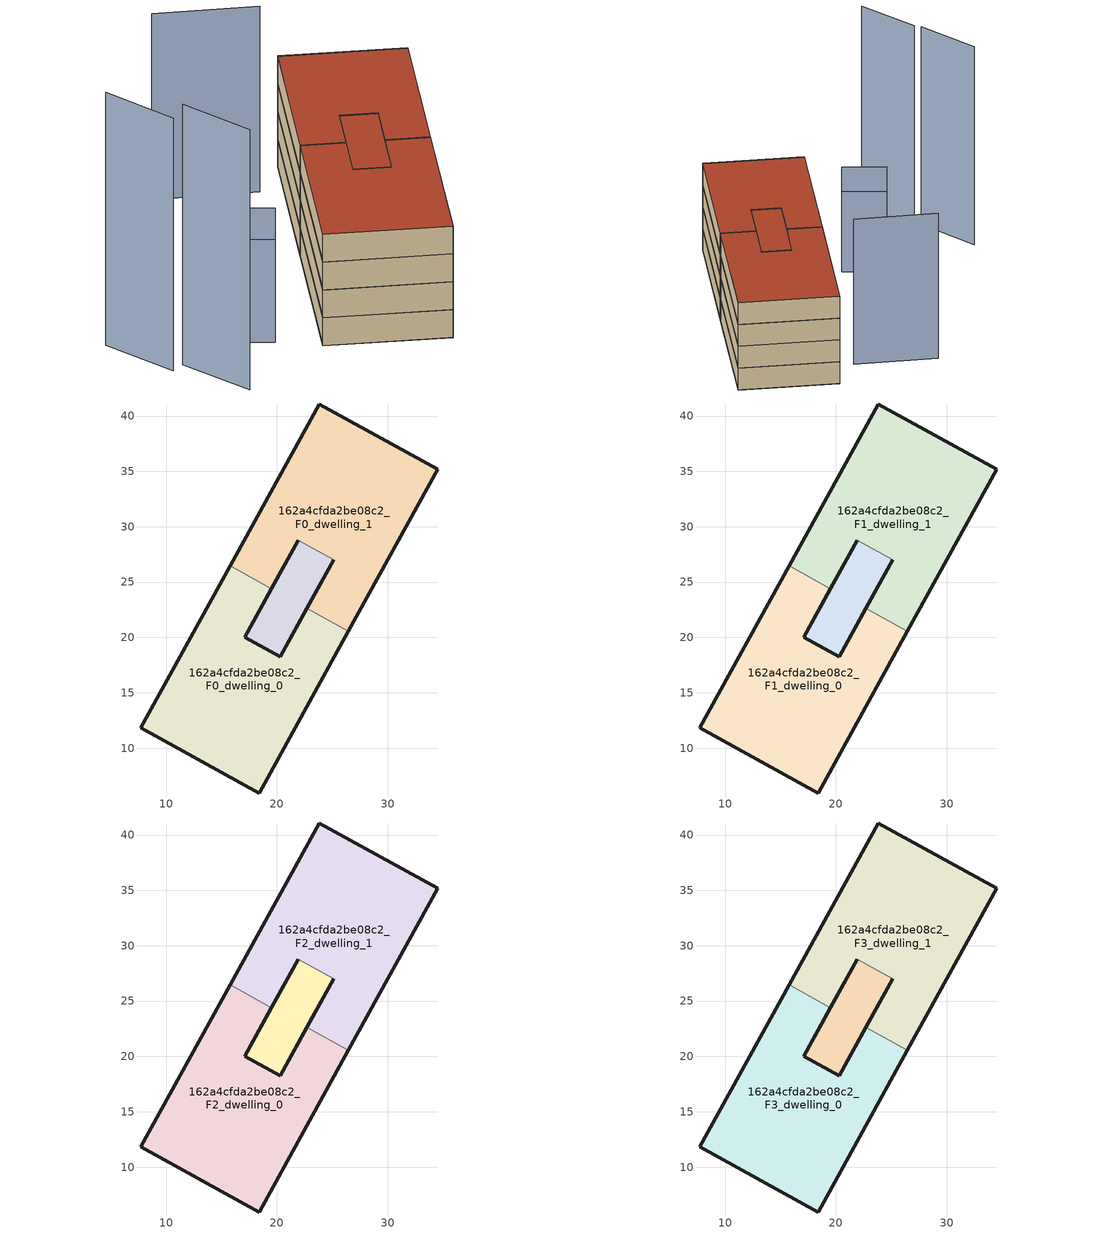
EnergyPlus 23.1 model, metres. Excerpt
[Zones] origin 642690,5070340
162a4cfda2be08c2_F0_dwelling_0
 floor ground (EU_floor_Construction): 18.39,5.95 26.46,20.57 22.72,22.63 20.3,18.25 17.09,20.02 19.52,24.4 15.78,26.47 7.7,11.86 z0
 wall outside (EU_wall_Construction): 19.52,24.4 17.09,20.02 20.3,18.25 22.72,22.63 / 26.46,20.57 18.39,5.95 7.7,11.86 15.78,26.47 z0:3
 wall to 162a4cfda2be08c2_F0_dwelling_1 (EU_wall_Construction): 15.78,26.47 19.52,24.4 / 22.72,22.63 26.46,20.57 z0:3
162a4cfda2be08c2_F0_dwelling_1
 floor ground (EU_floor_Construction): 26.46,20.57 34.54,35.18 23.85,41.08 15.78,26.47 19.52,24.4 21.94,28.79 25.15,27.02 22.72,22.63 z0
 wall outside (EU_wall_Construction): 22.72,22.63 25.15,27.02 / 21.94,28.79 19.52,24.4 / 15.78,26.47 23.85,41.08 34.54,35.18 26.46,20.57 z0:3
 wall to 162a4cfda2be08c2_F0_circulation (EU_wall_Construction): 25.15,27.02 21.94,28.79 z0:3
162a4cfda2be08c2_F0_circulation
 floor ground (EU_floor_Construction): 20.3,18.25 25.15,27.02 21.94,28.79 17.09,20.02 z0
 wall outside (EU_wall_Construction): 25.15,27.02 20.3,18.25 17.09,20.02 21.94,28.79 z0:3
162a4cfda2be08c2_F1_dwelling_0
 floor to 162a4cfda2be08c2_F0_dwelling_0 (EU_floor_Construction): 18.39,5.95 26.46,20.57 22.72,22.63 20.3,18.25 17.09,20.02 19.52,24.4 15.78,26.47 7.7,11.86 z3
 wall outside (EU_wall_Construction): 19.52,24.4 17.09,20.02 20.3,18.25 22.72,22.63 / 26.46,20.57 18.39,5.95 7.7,11.86 15.78,26.47 z3:6
 wall to 162a4cfda2be08c2_F1_dwelling_1 (EU_wall_Construction): 15.78,26.47 19.52,24.4 / 22.72,22.63 26.46,20.57 z3:6
162a4cfda2be08c2_F1_dwelling_1
 floor to 162a4cfda2be08c2_F0_dwelling_1 (EU_floor_Construction): 26.46,20.57 34.54,35.18 23.85,41.08 15.78,26.47 19.52,24.4 21.94,28.79 25.15,27.02 22.72,22.63 z3
 wall outside (EU_wall_Construction): 22.72,22.63 25.15,27.02 / 21.94,28.79 19.52,24.4 / 15.78,26.47 23.85,41.08 34.54,35.18 26.46,20.57 z3:6
 wall to 162a4cfda2be08c2_F1_circulation (EU_wall_Construction): 25.15,27.02 21.94,28.79 z3:6
162a4cfda2be08c2_F1_circulation
 floor to 162a4cfda2be08c2_F0_circulation (EU_floor_Construction): 20.3,18.25 25.15,27.02 21.94,28.79 17.09,20.02 z3
 wall outside (EU_wall_Construction): 25.15,27.02 20.3,18.25 17.09,20.02 21.94,28.79 z3:6
162a4cfda2be08c2_F2_dwelling_0
 floor to 162a4cfda2be08c2_F1_dwelling_0 (EU_floor_Construction): 18.39,5.95 26.46,20.57 22.72,22.63 20.3,18.25 17.09,20.02 19.52,24.4 15.78,26.47 7.7,11.86 z6
 wall outside (EU_wall_Construction): 19.52,24.4 17.09,20.02 20.3,18.25 22.72,22.63 / 26.46,20.57 18.39,5.95 7.7,11.86 15.78,26.47 z6:9
 wall to 162a4cfda2be08c2_F2_dwelling_1 (EU_wall_Construction): 15.78,26.47 19.52,24.4 / 22.72,22.63 26.46,20.57 z6:9
162a4cfda2be08c2_F2_dwelling_1
 floor to 162a4cfda2be08c2_F1_dwelling_1 (EU_floor_Construction): 26.46,20.57 34.54,35.18 23.85,41.08 15.78,26.47 19.52,24.4 21.94,28.79 25.15,27.02 22.72,22.63 z6
 wall outside (EU_wall_Construction): 22.72,22.63 25.15,27.02 / 21.94,28.79 19.52,24.4 / 15.78,26.47 23.85,41.08 34.54,35.18 26.46,20.57 z6:9
 wall to 162a4cfda2be08c2_F2_circulation (EU_wall_Construction): 25.15,27.02 21.94,28.79 z6:9
162a4cfda2be08c2_F2_circulation
 floor to 162a4cfda2be08c2_F1_circulation (EU_floor_Construction): 20.3,18.25 25.15,27.02 21.94,28.79 17.09,20.02 z6
 wall outside (EU_wall_Construction): 25.15,27.02 20.3,18.25 17.09,20.02 21.94,28.79 z6:9
162a4cfda2be08c2_F3_dwelling_0
 floor to 162a4cfda2be08c2_F2_dwelling_0 (EU_floor_Construction): 18.39,5.95 26.46,20.57 22.72,22.63 20.3,18.25 17.09,20.02 19.52,24.4 15.78,26.47 7.7,11.86 z9
 wall outside (EU_wall_Construction): 19.52,24.4 17.09,20.02 20.3,18.25 22.72,22.63 / 26.46,20.57 18.39,5.95 7.7,11.86 15.78,26.47 z9:12
 wall to 162a4cfda2be08c2_F3_dwelling_1 (EU_wall_Construction): 15.78,26.47 19.52,24.4 / 22.72,22.63 26.46,20.57 z9:12
 roof outside (EU_roof_Construction): 22.72,22.63 26.46,20.57 18.39,5.95 7.7,11.86 15.78,26.47 19.52,24.4 17.09,20.02 20.3,18.25 z12
162a4cfda2be08c2_F3_dwelling_1
 floor to 162a4cfda2be08c2_F2_dwelling_1 (EU_floor_Construction): 26.46,20.57 34.54,35.18 23.85,41.08 15.78,26.47 19.52,24.4 21.94,28.79 25.15,27.02 22.72,22.63 z9
 wall outside (EU_wall_Construction): 22.72,22.63 25.15,27.02 / 21.94,28.79 19.52,24.4 / 15.78,26.47 23.85,41.08 34.54,35.18 26.46,20.57 z9:12
 wall to 162a4cfda2be08c2_F3_circulation (EU_wall_Construction): 25.15,27.02 21.94,28.79 z9:12
 roof outside (EU_roof_Construction): 34.54,35.18 26.46,20.57 22.72,22.63 25.15,27.02 21.94,28.79 19.52,24.4 15.78,26.47 23.85,41.08 z12
162a4cfda2be08c2_F3_circulation
 floor to 162a4cfda2be08c2_F2_circulation (EU_floor_Construction): 20.3,18.25 25.15,27.02 21.94,28.79 17.09,20.02 z9
 wall outside (EU_wall_Construction): 25.15,27.02 20.3,18.25 17.09,20.02 21.94,28.79 z9:12
 roof outside (EU_roof_Construction): 25.15,27.02 20.3,18.25 17.09,20.02 21.94,28.79 z12
shading: -4.88,16.76 -2.64,9.27 z0:28; -8.52,23.91 -6.26,16.34 z0:27.2; 3.65,22.94 7.98,19.79 / 7.98,19.79 4.53,15.05 / 4.53,15.05 0.2,18.2 / 0.2,18.2 3.65,22.94 z0:11; 19.84,38.41 10.86,43.18 z0:20
[Building]
EU S2 Campaign: North Axis=0; Terrain=City; Solar Distribution=FullExterior
[Site:Location]
Lyon-Bron: Latitude=45.75; Longitude=5; Time Zone=1; Elevation=198
[SizingPeriod:WeatherFileDays]
AnnualSizingPeriod: Begin Month=1; Begin Day of Month=1; End Month=12; End Day of Month=31; Day of Week for Start Day=Monday; Use Weather File Daylight Saving Period=No; Use Weather File Rain and Snow Indicators=No
[MATERIAL]
EU_InternalMass_Material: Roughness=MediumRough; Thickness=0.1; Conductivity=1; Density=1800; Specific Heat=900; Thermal Absorptance=0.9; Solar Absorptance=0.7; Visible Absorptance=0.7
[MATERIAL:NOMASS] Roughness=MediumRough; Thermal Absorptance=0.9; Solar Absorptance=0.7; Visible Absorptance=0.7
Name | Thermal Resistance
EU_wall_NoMass | 2.20426
EU_roof_NoMass | 1.82421
EU_floor_NoMass | 2.14752
[CONSTRUCTION]
EU_wall_Construction: EU_wall_NoMass
EU_roof_Construction: EU_roof_NoMass
EU_floor_Construction: EU_floor_NoMass
EU_InternalMass_Construction: EU_InternalMass_Material
[ZONE] Type=1; Multiplier=1; Ceiling Height=autocalculate; Floor Area=autocalculate; Part of Total Floor Area=Yes
Name | Volume
162a4cfda2be08c2_F0_dwelling_0 | 556.599
162a4cfda2be08c2_F1_dwelling_0; 162a4cfda2be08c2_F2_dwelling_0; 162a4cfda2be08c2_F3_dwelling_0 | 556.598
162a4cfda2be08c2_F0_dwelling_1; 162a4cfda2be08c2_F1_dwelling_1; 162a4cfda2be08c2_F2_dwelling_1; 162a4cfda2be08c2_F3_dwelling_1 | 556.589
162a4cfda2be08c2_F0_circulation; 162a4cfda2be08c2_F1_circulation; 162a4cfda2be08c2_F2_circulation; 162a4cfda2be08c2_F3_circulation | 110.084
[INTERNALMASS] Construction=EU_InternalMass_Construction; Surface Area=185.531
Name | Zone or ZoneList
162a4cfda2be08c2_F0_dwelling_0_EU_InternalMass | 162a4cfda2be08c2_F0_dwelling_0
162a4cfda2be08c2_F0_dwelling_1_EU_InternalMass | 162a4cfda2be08c2_F0_dwelling_1
162a4cfda2be08c2_F1_dwelling_0_EU_InternalMass | 162a4cfda2be08c2_F1_dwelling_0
162a4cfda2be08c2_F1_dwelling_1_EU_InternalMass | 162a4cfda2be08c2_F1_dwelling_1
162a4cfda2be08c2_F2_dwelling_0_EU_InternalMass | 162a4cfda2be08c2_F2_dwelling_0
162a4cfda2be08c2_F2_dwelling_1_EU_InternalMass | 162a4cfda2be08c2_F2_dwelling_1
162a4cfda2be08c2_F3_dwelling_0_EU_InternalMass | 162a4cfda2be08c2_F3_dwelling_0
162a4cfda2be08c2_F3_dwelling_1_EU_InternalMass | 162a4cfda2be08c2_F3_dwelling_1
[OTHEREQUIPMENT] Fuel Type=Electricity; Design Level Calculation Method=Watts/Area; Power per Zone Floor Area=1; Fraction Latent=0; Fraction Radiant=0; Fraction Lost=0; Carbon Dioxide Generation Rate=0; EndUse Subcategory=EU_Step8_InternalGains
Name | Zone or ZoneList or Space or SpaceList | Schedule
EU_Step8_InternalGain_162a4cfda2be08c2_F0_dwelling_0_f000 | 162a4cfda2be08c2_F0_dwelling_0 | EU_Step8_GainSchedule_162a4cfda2be08c2_F0_dwelling_0_f000
EU_Step8_InternalGain_162a4cfda2be08c2_F0_dwelling_1_f000 | 162a4cfda2be08c2_F0_dwelling_1 | EU_Step8_GainSchedule_162a4cfda2be08c2_F0_dwelling_1_f000
EU_Step8_InternalGain_162a4cfda2be08c2_F1_dwelling_0_f000 | 162a4cfda2be08c2_F1_dwelling_0 | EU_Step8_GainSchedule_162a4cfda2be08c2_F1_dwelling_0_f000
EU_Step8_InternalGain_162a4cfda2be08c2_F1_dwelling_1_f000 | 162a4cfda2be08c2_F1_dwelling_1 | EU_Step8_GainSchedule_162a4cfda2be08c2_F1_dwelling_1_f000
EU_Step8_InternalGain_162a4cfda2be08c2_F2_dwelling_0_f000 | 162a4cfda2be08c2_F2_dwelling_0 | EU_Step8_GainSchedule_162a4cfda2be08c2_F2_dwelling_0_f000
EU_Step8_InternalGain_162a4cfda2be08c2_F2_dwelling_1_f000 | 162a4cfda2be08c2_F2_dwelling_1 | EU_Step8_GainSchedule_162a4cfda2be08c2_F2_dwelling_1_f000
EU_Step8_InternalGain_162a4cfda2be08c2_F3_dwelling_0_f000 | 162a4cfda2be08c2_F3_dwelling_0 | EU_Step8_GainSchedule_162a4cfda2be08c2_F3_dwelling_0_f000
EU_Step8_InternalGain_162a4cfda2be08c2_F3_dwelling_1_f000 | 162a4cfda2be08c2_F3_dwelling_1 | EU_Step8_GainSchedule_162a4cfda2be08c2_F3_dwelling_1_f000
[ZONEINFILTRATION:DESIGNFLOWRATE] Schedule=EU_AlwaysOn; Design Flow Rate Calculation Method=Flow/Area; Flow Rate per Floor Area=0.0005; Constant Term Coefficient=1; Temperature Term Coefficient=0; Velocity Term Coefficient=0; Velocity Squared Term Coefficient=0
Name | Zone or ZoneList or Space or SpaceList
EU_Circulation_Infiltration_162a4cfda2be08c2_F0_circulation | 162a4cfda2be08c2_F0_circulation
EU_Circulation_Infiltration_162a4cfda2be08c2_F1_circulation | 162a4cfda2be08c2_F1_circulation
EU_Circulation_Infiltration_162a4cfda2be08c2_F2_circulation | 162a4cfda2be08c2_F2_circulation
EU_Circulation_Infiltration_162a4cfda2be08c2_F3_circulation | 162a4cfda2be08c2_F3_circulation
[ZONEVENTILATION:DESIGNFLOWRATE] Schedule=EU_AlwaysOn; Design Flow Rate Calculation Method=AirChanges/Hour; Air Changes per Hour=0.567084; Ventilation Type=Natural; Fan Pressure Rise=0; Fan Total Efficiency=1; Constant Term Coefficient=1; Temperature Term Coefficient=0; Velocity Term Coefficient=0; Velocity Squared Term Coefficient=0; Minimum Indoor Temperature=-100; Maximum Indoor Temperature=100; Delta Temperature=-100; Minimum Outdoor Temperature=-100; Maximum Outdoor Temperature=100; Maximum Wind Speed=40
Name | Zone or ZoneList or Space or SpaceList
EU_ConstantAir_162a4cfda2be08c2_F0_dwelling_0 | 162a4cfda2be08c2_F0_dwelling_0
EU_ConstantAir_162a4cfda2be08c2_F0_dwelling_1 | 162a4cfda2be08c2_F0_dwelling_1
EU_ConstantAir_162a4cfda2be08c2_F1_dwelling_0 | 162a4cfda2be08c2_F1_dwelling_0
EU_ConstantAir_162a4cfda2be08c2_F1_dwelling_1 | 162a4cfda2be08c2_F1_dwelling_1
EU_ConstantAir_162a4cfda2be08c2_F2_dwelling_0 | 162a4cfda2be08c2_F2_dwelling_0
EU_ConstantAir_162a4cfda2be08c2_F2_dwelling_1 | 162a4cfda2be08c2_F2_dwelling_1
EU_ConstantAir_162a4cfda2be08c2_F3_dwelling_0 | 162a4cfda2be08c2_F3_dwelling_0
EU_ConstantAir_162a4cfda2be08c2_F3_dwelling_1 | 162a4cfda2be08c2_F3_dwelling_1
[HVACTEMPLATE:THERMOSTAT] Constant Heating Setpoint=20; Constant Cooling Setpoint=50
EU_HeatOnly_162a4cfda2be08c2_F0_dwelling_0; EU_HeatOnly_162a4cfda2be08c2_F0_dwelling_1; EU_HeatOnly_162a4cfda2be08c2_F1_dwelling_0; EU_HeatOnly_162a4cfda2be08c2_F1_dwelling_1; EU_HeatOnly_162a4cfda2be08c2_F2_dwelling_0; EU_HeatOnly_162a4cfda2be08c2_F2_dwelling_1; EU_HeatOnly_162a4cfda2be08c2_F3_dwelling_0; EU_HeatOnly_162a4cfda2be08c2_F3_dwelling_1
[HVACTEMPLATE:ZONE:IDEALLOADSAIRSYSTEM] System Availability Schedule=EU_AlwaysOn; Maximum Heating Supply Air Temperature=50; Minimum Cooling Supply Air Temperature=13; Maximum Heating Supply Air Humidity Ratio=0.0156; Minimum Cooling Supply Air Humidity Ratio=0.0077; Heating Limit=NoLimit; Cooling Limit=NoLimit; Heating Availability Schedule=EU_AlwaysOn; Cooling Availability Schedule=EU_CoolingOff; Dehumidification Control Type=ConstantSensibleHeatRatio; Cooling Sensible Heat Ratio=0.7; Dehumidification Setpoint=60; Humidification Control Type=None; Humidification Setpoint=30; Outdoor Air Method=None; Outdoor Air Flow Rate per Person=0.00944; Outdoor Air Flow Rate per Zone Floor Area=0; Outdoor Air Flow Rate per Zone=0; Demand Controlled Ventilation Type=None; Outdoor Air Economizer Type=NoEconomizer; Heat Recovery Type=None; Sensible Heat Recovery Effectiveness=0.7; Latent Heat Recovery Effectiveness=0.65
Name | Template Thermostat
162a4cfda2be08c2_F0_dwelling_0 | EU_HeatOnly_162a4cfda2be08c2_F0_dwelling_0
162a4cfda2be08c2_F0_dwelling_1 | EU_HeatOnly_162a4cfda2be08c2_F0_dwelling_1
162a4cfda2be08c2_F1_dwelling_0 | EU_HeatOnly_162a4cfda2be08c2_F1_dwelling_0
162a4cfda2be08c2_F1_dwelling_1 | EU_HeatOnly_162a4cfda2be08c2_F1_dwelling_1
162a4cfda2be08c2_F2_dwelling_0 | EU_HeatOnly_162a4cfda2be08c2_F2_dwelling_0
162a4cfda2be08c2_F2_dwelling_1 | EU_HeatOnly_162a4cfda2be08c2_F2_dwelling_1
162a4cfda2be08c2_F3_dwelling_0 | EU_HeatOnly_162a4cfda2be08c2_F3_dwelling_0
162a4cfda2be08c2_F3_dwelling_1 | EU_HeatOnly_162a4cfda2be08c2_F3_dwelling_1
[SIZING:ZONE] Zone Cooling Design Supply Air Temperature Input Method=SupplyAirTemperature; Zone Cooling Design Supply Air Temperature=13; Zone Heating Design Supply Air Temperature Input Method=SupplyAirTemperature; Zone Heating Design Supply Air Temperature=50; Zone Cooling Design Supply Air Humidity Ratio=0.008; Zone Heating Design Supply Air Humidity Ratio=0.008; Cooling Design Air Flow Method=DesignDay; Cooling Design Air Flow Rate=0; Cooling Minimum Air Flow per Zone Floor Area=0.000762; Cooling Minimum Air Flow=0; Cooling Minimum Air Flow Fraction=0.2; Heating Design Air Flow Method=DesignDay; Heating Design Air Flow Rate=0; Heating Maximum Air Flow per Zone Floor Area=0.002032; Heating Maximum Air Flow=0.141576; Heating Maximum Air Flow Fraction=0.3; Account for Dedicated Outdoor Air System=No; Dedicated Outdoor Air System Control Strategy=NeutralSupplyAir; Dedicated Outdoor Air Low Setpoint Temperature for Design=autosize; Dedicated Outdoor Air High Setpoint Temperature for Design=autosize; Zone Load Sizing Method=Sensible Load Only No Latent Load; Zone Latent Cooling Design Supply Air Humidity Ratio Input Method=HumidityRatioDifference; Zone Cooling Design Supply Air Humidity Ratio Difference=0.005; Zone Latent Heating Design Supply Air Humidity Ratio Input Method=HumidityRatioDifference; Zone Humidification Design Supply Air Humidity Ratio Difference=0.005
162a4cfda2be08c2_F0_dwelling_0; 162a4cfda2be08c2_F0_dwelling_1; 162a4cfda2be08c2_F1_dwelling_0; 162a4cfda2be08c2_F1_dwelling_1; 162a4cfda2be08c2_F2_dwelling_0; 162a4cfda2be08c2_F2_dwelling_1; 162a4cfda2be08c2_F3_dwelling_0; 162a4cfda2be08c2_F3_dwelling_1
[SCHEDULE:CONSTANT]
Name | Hourly Value
EU_AlwaysOn | 1
EU_CoolingOff | 0
[SCHEDULE:FILE] Column Number=1; Rows to Skip at Top=0; Number of Hours of Data=8760; Column Separator=Comma; Interpolate to Timestep=No; Minutes per Item=60; Adjust Schedule for Daylight Savings=Yes
Name | File
EU_Step8_GainSchedule_162a4cfda2be08c2_F0_dwelling_0_f000 | ../../schedules/162a4cfda2be08c2/162a4cfda2be08c2_F0_dwelling_0_f000_gain.csv
EU_Step8_GainSchedule_162a4cfda2be08c2_F0_dwelling_1_f000 | ../../schedules/162a4cfda2be08c2/162a4cfda2be08c2_F0_dwelling_1_f000_gain.csv
EU_Step8_GainSchedule_162a4cfda2be08c2_F1_dwelling_0_f000 | ../../schedules/162a4cfda2be08c2/162a4cfda2be08c2_F1_dwelling_0_f000_gain.csv
EU_Step8_GainSchedule_162a4cfda2be08c2_F1_dwelling_1_f000 | ../../schedules/162a4cfda2be08c2/162a4cfda2be08c2_F1_dwelling_1_f000_gain.csv
EU_Step8_GainSchedule_162a4cfda2be08c2_F2_dwelling_0_f000 | ../../schedules/162a4cfda2be08c2/162a4cfda2be08c2_F2_dwelling_0_f000_gain.csv
EU_Step8_GainSchedule_162a4cfda2be08c2_F2_dwelling_1_f000 | ../../schedules/162a4cfda2be08c2/162a4cfda2be08c2_F2_dwelling_1_f000_gain.csv
EU_Step8_GainSchedule_162a4cfda2be08c2_F3_dwelling_0_f000 | ../../schedules/162a4cfda2be08c2/162a4cfda2be08c2_F3_dwelling_0_f000_gain.csv
EU_Step8_GainSchedule_162a4cfda2be08c2_F3_dwelling_1_f000 | ../../schedules/162a4cfda2be08c2/162a4cfda2be08c2_F3_dwelling_1_f000_gain.csv
